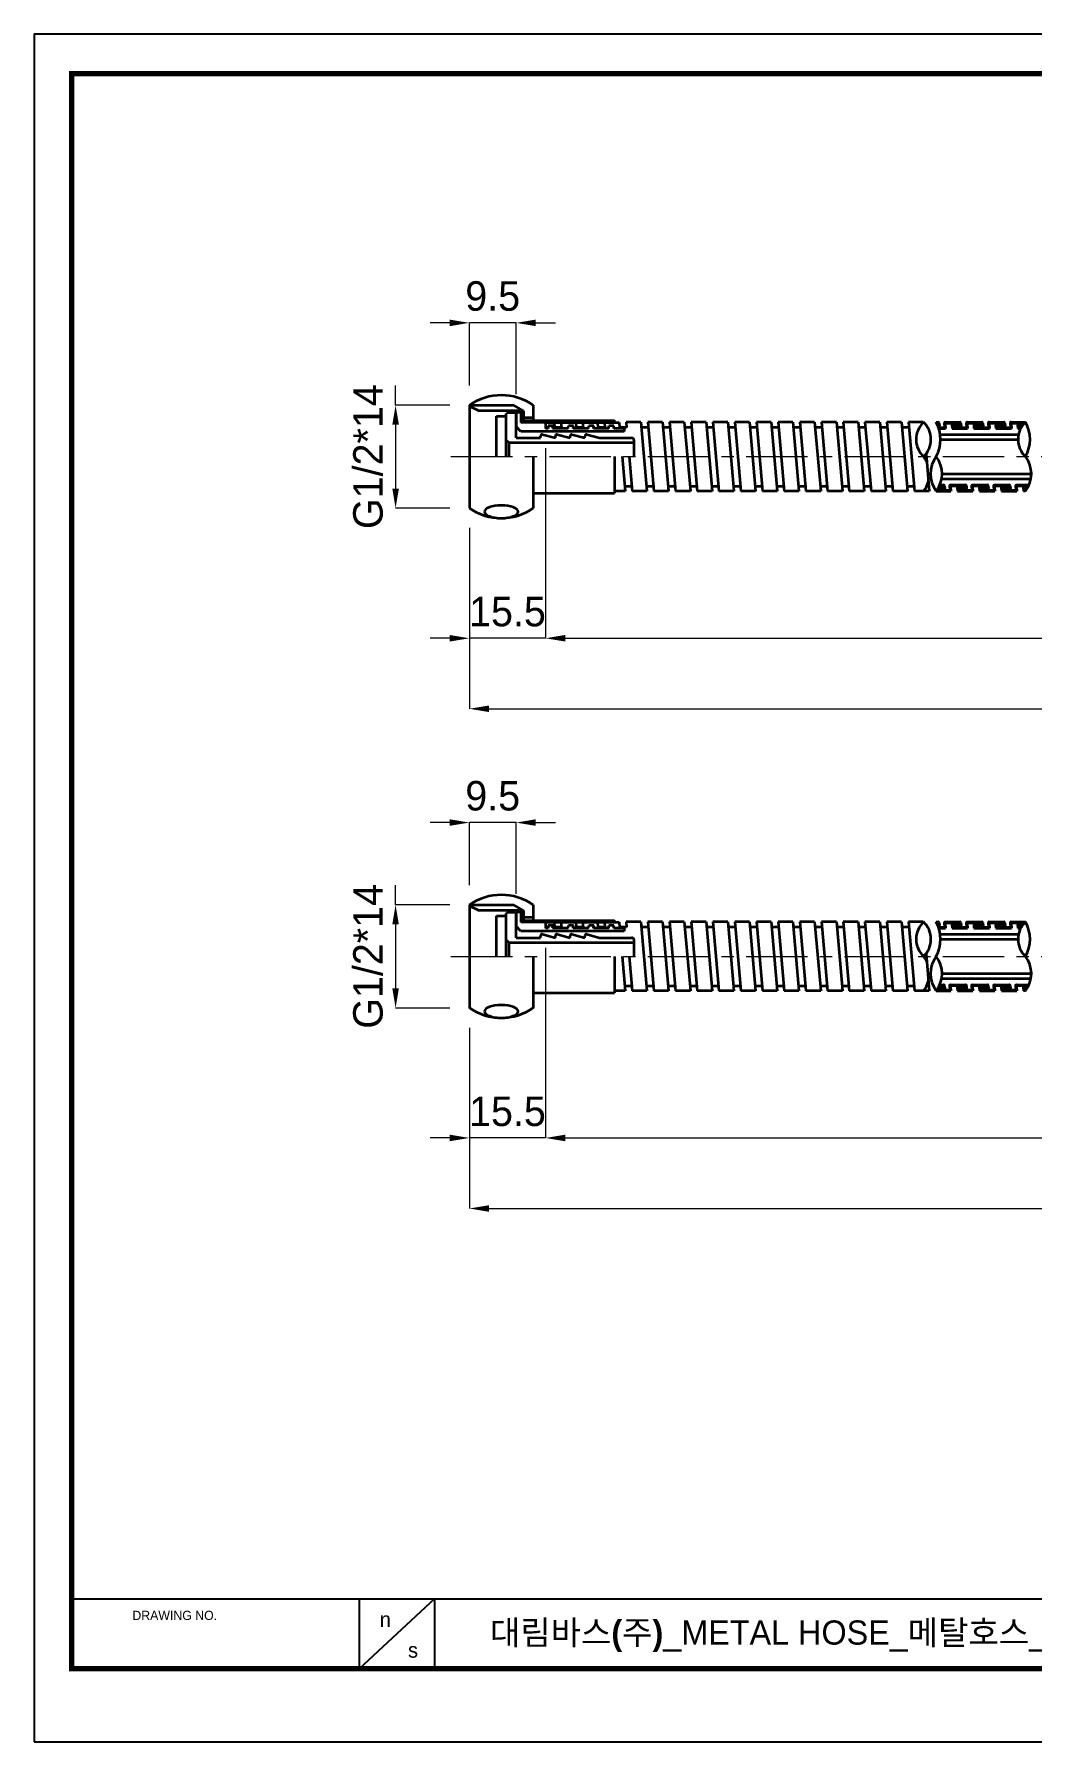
# Model space of a CAD drawing. Extents: x 0 to 474, y 0 to 347.
# Drawn here: x 0 to 202.9, y 0 to 347.3 of the extents above; entities that cross this region are included whole.
import ezdxf

# ---------------------------------------------------------------- set-up
doc = ezdxf.new("R2010")
doc.units = 0
doc.header["$LTSCALE"] = 10
doc.header["$MEASUREMENT"] = 0
doc.header["$PDMODE"] = 3
doc.header["$PDSIZE"] = -10
doc.linetypes.add('CENTER', pattern=[2, 1.25, -0.25, 0.25, -0.25])
doc.layers.get('0').update_dxf_attribs({"linetype": 'CONTINUOUS'})
doc.layers.get('DEFPOINTS').update_dxf_attribs({"linetype": 'CONTINUOUS'})
doc.layers.add('외형선', color=3, linetype='CONTINUOUS', lineweight=35)
doc.layers.add('치수선', color=7, linetype='CONTINUOUS', lineweight=20)
doc.styles.add('Daelim Dimension', font='')
doc.styles.get('Daelim Dimension').set_extended_font_data('나눔고딕')
doc.dimstyles.new('DEFAULT', dxfattribs={"dimscale": 2, "dimtxt": 2, "dimasz": 2, "dimexe": 0, "dimexo": 2, "dimgap": 1, "dimtad": 1, "dimdec": 0, "dimzin": 9, "dimdsep": 46, "dimtxsty": 'Daelim Dimension', "dimcen": 0.5, "dimclrd": 5, "dimclre": 5, "dimclrt": 256, "dimadec": 1, "dimazin": 0, "dimtfac": 1, "dimtdec": 0, "dimtix": 1, "dimtmove": 0, "dimatfit": 3, "dimfxl": 1, "dimtolj": 1, "dimtzin": 1, "dimlwd": 9, "dimlwe": 9, "dimarcsym": 0})

# ---------------------------------------------------------------- blocks, each defined once
blk = doc.blocks.new('*D8')
at = {"color": 5, "linetype": 'ByBlock', "lineweight": 9, "ltscale": 0.5, "transparency": 16777216}
for p, q in [((104, 263.09), (104, 224.41)), ((356.52, 263.09), (356.52, 224.41)), ((108, 224.41), (352.52, 224.41))]:
    blk.add_line(p, q, dxfattribs=at)
at = {"color": 5, "ltscale": 0.5, "transparency": 16777216}
for points in [[(108, 225.08), (108, 223.74), (104, 224.41)], [(352.52, 225.08), (352.52, 223.74), (356.52, 224.41)]]:
    blk.add_solid(points, dxfattribs=at)
at = {"layer": 'DEFPOINTS', "color": 0, "ltscale": 0.5, "transparency": 16777216}
for p in [(104, 267.09), (356.52, 267.09), (356.52, 224.41)]:
    blk.add_point(p, dxfattribs=at)
at = {"color": 7, "ltscale": 0.5, "transparency": 16777216, "insert": (230.26, 229.64), "char_height": 6, "attachment_point": 5, "style": 'Daelim Dimension'}
blk.add_mtext('\\A1;1155', dxfattribs=at)
blk = doc.blocks.new('*D9')
at = {"color": 5, "linetype": 'ByBlock', "lineweight": 9, "ltscale": 0.5, "transparency": 16777216}
for p, q in [((104, 262.89), (104, 224.41)), ((88.5, 246.84), (88.5, 224.41)), ((84.5, 224.41), (80.5, 224.41)), ((104, 224.41), (88.5, 224.41)), ((108, 224.41), (112, 224.41))]:
    blk.add_line(p, q, dxfattribs=at)
at = {"color": 5, "ltscale": 0.5, "transparency": 16777216}
for points in [[(84.5, 225.08), (84.5, 223.74), (88.5, 224.41)], [(108, 225.08), (108, 223.74), (104, 224.41)]]:
    blk.add_solid(points, dxfattribs=at)
at = {"layer": 'DEFPOINTS', "color": 0, "ltscale": 0.5, "transparency": 16777216}
for p in [(104, 266.89), (88.5, 250.84), (88.5, 224.41)]:
    blk.add_point(p, dxfattribs=at)
at = {"color": 7, "ltscale": 0.5, "transparency": 16777216, "insert": (96.25, 229.8), "char_height": 6, "attachment_point": 5, "style": 'Daelim Dimension'}
blk.add_mtext('\\A1;15.5', dxfattribs=at)
blk = doc.blocks.new('*D1')
at = {"color": 5, "linetype": 'ByBlock', "lineweight": 9, "ltscale": 0.5, "transparency": 16777216}
for p, q in [((88.5, 246.64), (88.5, 210.07)), ((386.42, 245.05), (386.42, 210.07)), ((92.5, 210.07), (382.42, 210.07))]:
    blk.add_line(p, q, dxfattribs=at)
at = {"color": 5, "ltscale": 0.5, "transparency": 16777216}
for points in [[(92.5, 210.74), (92.5, 209.4), (88.5, 210.07)], [(382.42, 210.74), (382.42, 209.4), (386.42, 210.07)]]:
    blk.add_solid(points, dxfattribs=at)
at = {"layer": 'DEFPOINTS', "color": 0, "ltscale": 0.5, "transparency": 16777216}
for p in [(88.5, 250.64), (386.42, 249.05), (386.42, 210.07)]:
    blk.add_point(p, dxfattribs=at)
at = {"color": 7, "ltscale": 0.5, "transparency": 16777216, "insert": (237.46, 217.55), "char_height": 6, "attachment_point": 5, "style": 'Daelim Dimension'}
blk.add_mtext('\\A1;1500{\\H0.7x;\\S+20^ -0;}', dxfattribs=at)
blk = doc.blocks.new('*D10')
at = {"color": 5, "linetype": 'ByBlock', "lineweight": 9, "ltscale": 0.5, "transparency": 16777216}
for p, q in [((84.5, 271.84), (73.5, 271.84)), ((73.5, 267.84), (73.5, 254.84)), ((84.5, 250.84), (73.5, 250.84))]:
    blk.add_line(p, q, dxfattribs=at)
at = {"color": 5, "ltscale": 0.5, "transparency": 16777216}
for points in [[(72.84, 267.84), (74.17, 267.84), (73.5, 271.84)], [(72.84, 254.84), (74.17, 254.84), (73.5, 250.84)]]:
    blk.add_solid(points, dxfattribs=at)
at = {"layer": 'DEFPOINTS', "color": 0, "ltscale": 0.5, "transparency": 16777216}
for p in [(88.5, 271.84), (73.5, 250.84), (88.5, 250.84)]:
    blk.add_point(p, dxfattribs=at)
at = {"color": 7, "ltscale": 0.5, "transparency": 16777216, "insert": (67.92, 261.34), "char_height": 6, "attachment_point": 5, "rotation": 90, "style": 'Daelim Dimension'}
blk.add_mtext('\\A1;G1/2*14', dxfattribs=at)
blk = doc.blocks.new('*D14')
at = {"color": 5, "linetype": 'ByBlock', "lineweight": 9, "ltscale": 0.5, "transparency": 16777216}
for p, q in [((84.5, 288.55), (80.5, 288.55)), ((88.5, 275.84), (88.5, 288.55)), ((98, 288.55), (88.5, 288.55)), ((98, 274.04), (98, 288.55)), ((102, 288.55), (106, 288.55))]:
    blk.add_line(p, q, dxfattribs=at)
at = {"color": 5, "ltscale": 0.5, "transparency": 16777216}
for points in [[(84.5, 289.21), (84.5, 287.88), (88.5, 288.55)], [(102, 289.21), (102, 287.88), (98, 288.55)]]:
    blk.add_solid(points, dxfattribs=at)
at = {"layer": 'DEFPOINTS', "color": 0, "ltscale": 0.5, "transparency": 16777216}
for p in [(88.5, 288.55), (88.5, 271.84), (98, 270.04)]:
    blk.add_point(p, dxfattribs=at)
at = {"color": 7, "ltscale": 0.5, "transparency": 16777216, "insert": (93.25, 293.97), "char_height": 6, "attachment_point": 5, "style": 'Daelim Dimension'}
blk.add_mtext('\\A1;9.5', dxfattribs=at)
blk = doc.blocks.new('*D11')
at = {"color": 5, "linetype": 'ByBlock', "lineweight": 9, "ltscale": 0.5, "transparency": 16777216}
for p, q in [((104, 161.47), (104, 122.8)), ((356.52, 161.47), (356.52, 122.8)), ((108, 122.8), (352.52, 122.8))]:
    blk.add_line(p, q, dxfattribs=at)
at = {"color": 5, "ltscale": 0.5, "transparency": 16777216}
for points in [[(108, 123.47), (108, 122.13), (104, 122.8)], [(352.52, 123.47), (352.52, 122.13), (356.52, 122.8)]]:
    blk.add_solid(points, dxfattribs=at)
at = {"layer": 'DEFPOINTS', "color": 0, "ltscale": 0.5, "transparency": 16777216}
for p in [(104, 165.47), (356.52, 165.47), (356.52, 122.8)]:
    blk.add_point(p, dxfattribs=at)
at = {"color": 7, "ltscale": 0.5, "transparency": 16777216, "insert": (230.26, 128.06), "char_height": 6, "attachment_point": 5, "style": 'Daelim Dimension'}
blk.add_mtext('\\A1;1955', dxfattribs=at)
blk = doc.blocks.new('*D12')
at = {"color": 5, "linetype": 'ByBlock', "lineweight": 9, "ltscale": 0.5, "transparency": 16777216}
for p, q in [((104, 161.27), (104, 122.8)), ((88.5, 145.22), (88.5, 122.8)), ((84.5, 122.8), (80.5, 122.8)), ((104, 122.8), (88.5, 122.8)), ((108, 122.8), (112, 122.8))]:
    blk.add_line(p, q, dxfattribs=at)
at = {"color": 5, "ltscale": 0.5, "transparency": 16777216}
for points in [[(84.5, 123.47), (84.5, 122.13), (88.5, 122.8)], [(108, 123.47), (108, 122.13), (104, 122.8)]]:
    blk.add_solid(points, dxfattribs=at)
at = {"layer": 'DEFPOINTS', "color": 0, "ltscale": 0.5, "transparency": 16777216}
for p in [(104, 165.27), (88.5, 149.22), (88.5, 122.8)]:
    blk.add_point(p, dxfattribs=at)
at = {"color": 7, "ltscale": 0.5, "transparency": 16777216, "insert": (96.25, 128.18), "char_height": 6, "attachment_point": 5, "style": 'Daelim Dimension'}
blk.add_mtext('\\A1;15.5', dxfattribs=at)
blk = doc.blocks.new('*D4')
at = {"color": 5, "linetype": 'ByBlock', "lineweight": 9, "ltscale": 0.5, "transparency": 16777216}
for p, q in [((88.5, 145.02), (88.5, 108.46)), ((386.42, 143.44), (386.42, 108.46)), ((92.5, 108.46), (382.42, 108.46))]:
    blk.add_line(p, q, dxfattribs=at)
at = {"color": 5, "ltscale": 0.5, "transparency": 16777216}
for points in [[(92.5, 109.12), (92.5, 107.79), (88.5, 108.46)], [(382.42, 109.12), (382.42, 107.79), (386.42, 108.46)]]:
    blk.add_solid(points, dxfattribs=at)
at = {"layer": 'DEFPOINTS', "color": 0, "ltscale": 0.5, "transparency": 16777216}
for p in [(88.5, 149.02), (386.42, 147.44), (386.42, 108.46)]:
    blk.add_point(p, dxfattribs=at)
at = {"color": 7, "ltscale": 0.5, "transparency": 16777216, "insert": (237.46, 115.92), "char_height": 6, "attachment_point": 5, "style": 'Daelim Dimension'}
blk.add_mtext('\\A1;2000{\\H0.7x;\\S+20^ -0;}', dxfattribs=at)
blk = doc.blocks.new('*D13')
at = {"color": 5, "linetype": 'ByBlock', "lineweight": 9, "ltscale": 0.5, "transparency": 16777216}
for p, q in [((84.5, 170.22), (73.5, 170.22)), ((73.5, 166.22), (73.5, 153.22)), ((84.5, 149.22), (73.5, 149.22))]:
    blk.add_line(p, q, dxfattribs=at)
at = {"color": 5, "ltscale": 0.5, "transparency": 16777216}
for points in [[(72.84, 166.22), (74.17, 166.22), (73.5, 170.22)], [(72.84, 153.22), (74.17, 153.22), (73.5, 149.22)]]:
    blk.add_solid(points, dxfattribs=at)
at = {"layer": 'DEFPOINTS', "color": 0, "ltscale": 0.5, "transparency": 16777216}
for p in [(88.5, 170.22), (73.5, 149.22), (88.5, 149.22)]:
    blk.add_point(p, dxfattribs=at)
at = {"color": 7, "ltscale": 0.5, "transparency": 16777216, "insert": (67.92, 159.72), "char_height": 6, "attachment_point": 5, "rotation": 90, "style": 'Daelim Dimension'}
blk.add_mtext('\\A1;G1/2*14', dxfattribs=at)
blk = doc.blocks.new('*D6')
at = {"color": 5, "linetype": 'ByBlock', "lineweight": 9, "ltscale": 0.5, "transparency": 16777216}
for p, q in [((84.5, 186.93), (80.5, 186.93)), ((88.5, 174.22), (88.5, 186.93)), ((98, 186.93), (88.5, 186.93)), ((98, 172.42), (98, 186.93)), ((102, 186.93), (106, 186.93))]:
    blk.add_line(p, q, dxfattribs=at)
at = {"color": 5, "ltscale": 0.5, "transparency": 16777216}
for points in [[(84.5, 187.6), (84.5, 186.27), (88.5, 186.93)], [(102, 187.6), (102, 186.27), (98, 186.93)]]:
    blk.add_solid(points, dxfattribs=at)
at = {"layer": 'DEFPOINTS', "color": 0, "ltscale": 0.5, "transparency": 16777216}
for p in [(88.5, 186.93), (88.5, 170.22), (98, 168.42)]:
    blk.add_point(p, dxfattribs=at)
at = {"color": 7, "ltscale": 0.5, "transparency": 16777216, "insert": (93.25, 192.35), "char_height": 6, "attachment_point": 5, "style": 'Daelim Dimension'}
blk.add_mtext('\\A1;9.5', dxfattribs=at)

msp = doc.modelspace()

# ---------------------------------------------------------------- linework, layer by layer
at = {"color": 4}
for p, q in [((99, 270.34), (99.5, 270.34)), ((103.5, 268.59), (99, 268.59)), ((99.5, 268.74), (118, 268.74)), ((103.5, 268.59), (103.5, 268.29)), ((118, 268.74), (118, 268.29)), ((99, 168.72), (99.5, 168.72)), ((103.5, 166.97), (99, 166.97)), ((99.5, 167.12), (118, 167.12)), ((103.5, 166.97), (103.5, 166.67)), ((118, 167.12), (118, 166.67))]:
    msp.add_line(p, q, dxfattribs=at)
at = {"color": 1, "linetype": 'CENTER', "lineweight": 15}
for p, q in [((84.77, 261.34), (391.12, 261.34)), ((84.77, 159.72), (391.12, 159.72))]:
    msp.add_line(p, q, dxfattribs=at)
at = {"color": 5}
msp.add_line((7.62, 29.1), (389.23, 29.1), dxfattribs=at)
at = {"color": 5, "ltscale": 40}
for p, q in [((66.12, 29.1), (66.12, 14.82)), ((66.12, 29.1), (66.12, 14.82)), ((81.4, 29.1), (66.12, 14.82)), ((81.4, 29.1), (66.12, 14.82)), ((81.4, 29.1), (81.4, 14.82)), ((81.4, 29.1), (81.4, 14.82))]:
    msp.add_line(p, q, dxfattribs=at)
at = {"ltscale": 0.5}
msp.add_lwpolyline([(0, 0), (473.93, 0), (473.93, 347.26), (0, 347.26)], close=True, dxfattribs=at)
at = {"color": 5, "linetype": 'ByBlock', "lineweight": 200, "const_width": 1.09}
msp.add_lwpolyline([(7.62, 14.87), (466.26, 14.87), (466.26, 339.19), (7.62, 339.19)], close=True, dxfattribs=at)
at = {"layer": '외형선', "ltscale": 0.5}
for p, q in [((88.5, 271.84), (97.51, 271.84)), ((88.5, 271.84), (88.5, 271.64)), ((88.5, 271.64), (88.5, 250.84)), ((88.5, 271.64), (90.5, 270.69)), ((99.5, 270.69), (97.51, 271.84)), ((101.5, 271.84), (101.5, 268.74)), ((99.5, 270.69), (90.5, 270.69)), ((94, 261.34), (94, 269.59)), ((94, 269.59), (96, 269.59)), ((96, 270.04), (96.3, 270.34)), ((96, 264.69), (96, 270.04)), ((96, 261.34), (96, 269.59)), ((96.3, 270.34), (97.7, 270.34)), ((97.7, 270.34), (98, 270.04)), ((98, 270.34), (98, 267.48)), ((99, 270.34), (98, 270.34)), ((98, 265.14), (98, 270.04)), ((99, 266.48), (98, 267.48)), ((99, 270.34), (99, 268.29)), ((99, 270.34), (99, 268.34)), ((104, 268.29), (99, 268.29)), ((99.5, 270.69), (99.5, 269.24)), ((99.5, 270.34), (99.5, 268.74)), ((101.5, 269.24), (99.5, 269.24)), ((104, 268.29), (118.98, 268.29)), ((104, 268.29), (104, 267.09)), ((104.55, 267.59), (104.51, 267.09)), ((105.56, 267.59), (104.55, 267.59)), ((105.43, 267.09), (105.56, 267.59)), ((105.73, 268.29), (105.81, 267.29)), ((107.13, 268.29), (107.22, 267.29)), ((108.62, 267.09), (108.67, 267.59)), ((109.67, 267.59), (108.67, 267.59)), ((109.63, 267.09), (109.67, 267.59)), ((110.14, 268.34), (110.23, 267.29)), ((111.54, 268.34), (111.64, 267.29)), ((112.74, 267.09), (112.78, 267.59)), ((113.79, 267.59), (112.78, 267.59)), ((113.74, 267.09), (113.79, 267.59)), ((114.56, 268.29), (114.65, 267.29)), ((115.97, 268.29), (116.05, 267.29)), ((116.85, 267.09), (116.9, 267.59)), ((117.9, 267.59), (116.9, 267.59)), ((117.86, 267.09), (117.9, 267.59)), ((118.98, 268.29), (119.06, 267.29)), ((123.39, 268.34), (120.38, 268.34)), ((120.38, 268.34), (120.47, 267.29)), ((123.39, 268.34), (124.61, 254.34)), ((127.81, 268.34), (124.79, 268.34)), ((124.79, 268.34), (126.02, 254.34)), ((127.81, 268.34), (129.03, 254.34)), ((132.22, 268.34), (129.21, 268.34)), ((129.21, 268.34), (130.44, 254.34)), ((132.22, 268.34), (133.45, 254.34)), ((136.64, 268.34), (133.63, 268.34)), ((133.63, 268.34), (134.85, 254.34)), ((136.64, 268.34), (137.86, 254.34)), ((141.06, 268.34), (138.05, 268.34)), ((138.05, 268.34), (139.27, 254.34)), ((141.06, 268.34), (142.28, 254.34)), ((145.47, 268.34), (142.46, 268.34)), ((142.46, 268.34), (143.69, 254.34)), ((145.47, 268.34), (146.7, 254.34)), ((149.89, 268.34), (146.88, 268.34)), ((146.88, 268.34), (148.1, 254.34)), ((149.89, 268.34), (151.12, 254.34)), ((154.31, 268.34), (151.3, 268.34)), ((151.3, 268.34), (152.52, 254.34)), ((154.31, 268.34), (155.53, 254.34)), ((158.72, 268.34), (155.71, 268.34)), ((155.71, 268.34), (156.94, 254.34)), ((158.72, 268.34), (159.95, 254.34)), ((163.14, 268.34), (160.13, 268.34)), ((160.13, 268.34), (161.35, 254.34)), ((163.14, 268.34), (164.37, 254.34)), ((167.56, 268.34), (164.55, 268.34)), ((164.55, 268.34), (165.77, 254.34)), ((167.56, 268.34), (168.78, 254.34)), ((171.97, 268.34), (168.96, 268.34)), ((168.96, 268.34), (170.19, 254.34)), ((171.97, 268.34), (173.2, 254.34)), ((176.39, 268.34), (173.38, 268.34)), ((173.38, 268.34), (174.6, 254.34)), ((176.39, 268.34), (177.62, 254.34)), ((180.81, 268.34), (177.8, 268.34)), ((177.8, 268.34), (179.02, 254.34)), ((183.45, 268.34), (183.84, 268.34)), ((183.55, 268.14), (183.75, 268.14)), ((183.84, 268.05), (183.87, 267.73)), ((183.85, 267.42), (183.88, 267.42)), ((184.04, 268.15), (184.08, 267.64)), ((185.06, 268.12), (185.14, 267.29)), ((185.26, 268.34), (188.27, 268.34)), ((185.27, 268.03), (185.36, 267.09)), ((185.37, 268.14), (188.18, 268.14)), ((186.6, 267.73), (186.66, 267.09)), ((186.8, 267.95), (187.9, 267.95)), ((186.8, 267.75), (187.9, 267.75)), ((186.8, 267.75), (186.84, 267.29)), ((186.81, 267.62), (188.21, 267.62)), ((186.83, 267.42), (188.32, 267.42)), ((187.9, 267.95), (187.9, 267.75)), ((188.28, 268.05), (188.31, 267.73)), ((188.47, 268.15), (188.52, 267.64)), ((189.53, 268.12), (189.6, 267.29)), ((189.73, 268.34), (192.74, 268.34)), ((189.74, 268.03), (189.82, 267.09)), ((189.84, 268.14), (192.65, 268.14)), ((191.07, 267.73), (191.12, 267.09)), ((191.27, 267.95), (192.37, 267.95)), ((191.27, 267.75), (191.31, 267.29)), ((191.27, 267.75), (192.37, 267.75)), ((191.28, 267.62), (192.67, 267.62)), ((191.3, 267.42), (192.78, 267.42)), ((192.37, 267.95), (192.37, 267.75)), ((192.75, 268.05), (192.77, 267.73)), ((192.94, 268.15), (192.98, 267.64)), ((193.99, 268.12), (194.07, 267.29)), ((194.19, 268.34), (197.21, 268.34)), ((194.2, 268.03), (194.29, 267.09)), ((194.3, 268.14), (197.11, 268.14)), ((195.53, 267.73), (195.59, 267.09)), ((195.73, 267.95), (196.84, 267.95)), ((195.73, 267.75), (195.77, 267.29)), ((195.73, 267.75), (196.84, 267.75)), ((195.74, 267.62), (197.14, 267.62)), ((195.76, 267.42), (197.25, 267.42)), ((196.84, 267.95), (196.84, 267.75)), ((197.21, 268.05), (197.24, 267.73)), ((197.4, 268.15), (197.45, 267.64)), ((198.46, 268.12), (198.53, 267.29)), ((198.66, 268.34), (201.6, 268.34)), ((198.67, 268.03), (198.75, 267.09)), ((198.77, 268.14), (201.4, 268.14)), ((200, 267.73), (200.06, 267.09)), ((200.2, 267.95), (201.23, 267.95)), ((200.2, 267.75), (201.07, 267.75)), ((200.2, 267.75), (200.24, 267.29)), ((200.21, 267.62), (200.97, 267.62)), ((200.23, 267.42), (200.84, 267.42)), ((96, 264.69), (96.5, 264.19)), ((96.5, 264.19), (122, 264.19)), ((96.5, 264.19), (96.5, 261.34)), ((98, 265.14), (103, 265.14)), ((120, 266.48), (99, 266.48)), ((103, 265.14), (103, 265.54)), ((103.37, 265.83), (106, 265.14)), ((104.51, 267.09), (104, 267.09)), ((108.62, 267.09), (105.43, 267.09)), ((107.22, 267.29), (105.81, 267.29)), ((106, 265.14), (106, 265.54)), ((106.37, 265.83), (109, 265.14)), ((109, 265.14), (109, 265.54)), ((109.37, 265.83), (112, 265.14)), ((112.74, 267.09), (109.63, 267.09)), ((111.64, 267.29), (110.23, 267.29)), ((112, 265.14), (112, 265.54)), ((112.37, 265.83), (115, 265.14)), ((116.85, 267.09), (113.74, 267.09)), ((116.05, 267.29), (114.65, 267.29)), ((115, 265.14), (121.5, 265.14)), ((120, 267.09), (117.86, 267.09)), ((120.47, 267.29), (119.06, 267.29)), ((120, 267.09), (120, 266.48)), ((122, 261.34), (122, 264.64)), ((124.89, 267.29), (123.48, 267.29)), ((124.89, 267.29), (123.48, 267.29)), ((129.3, 267.29), (127.9, 267.29)), ((133.72, 267.29), (132.31, 267.29)), ((138.14, 267.29), (136.73, 267.29)), ((142.55, 267.29), (141.15, 267.29)), ((146.97, 267.29), (145.57, 267.29)), ((151.39, 267.29), (149.98, 267.29)), ((155.8, 267.29), (154.4, 267.29)), ((160.22, 267.29), (158.82, 267.29)), ((160.22, 267.29), (158.82, 267.29)), ((164.64, 267.29), (163.23, 267.29)), ((169.05, 267.29), (167.65, 267.29)), ((173.47, 267.29), (172.07, 267.29)), ((177.89, 267.29), (176.48, 267.29)), ((183.9, 267.29), (185.14, 267.29)), ((183.97, 267.09), (185.36, 267.09)), ((184.24, 265.84), (200.19, 265.84)), ((184.31, 264.84), (200.08, 264.84)), ((186.66, 267.09), (189.82, 267.09)), ((186.84, 267.29), (189.6, 267.29)), ((191.12, 267.09), (194.29, 267.09)), ((191.31, 267.29), (194.07, 267.29)), ((195.59, 267.09), (198.75, 267.09)), ((195.77, 267.29), (198.53, 267.29)), ((200.06, 267.09), (200.64, 267.09)), ((200.24, 267.29), (200.75, 267.29)), ((101.5, 261.34), (101.5, 250.84)), ((118, 261.34), (118, 253.94)), ((119.59, 261.34), (120.2, 254.34)), ((120.99, 261.34), (121.6, 254.34)), ((181.37, 261.89), (182.03, 254.34)), ((184.64, 257.84), (202.79, 257.84)), ((101.5, 253.94), (118, 253.94)), ((120.2, 254.34), (118, 254.34)), ((121.52, 255.28), (120.12, 255.28)), ((124.61, 254.34), (121.6, 254.34)), ((125.94, 255.28), (124.53, 255.28)), ((125.94, 255.28), (124.53, 255.28)), ((129.03, 254.34), (126.02, 254.34)), ((130.35, 255.28), (128.95, 255.28)), ((133.45, 254.34), (130.44, 254.34)), ((134.77, 255.28), (133.37, 255.28)), ((137.86, 254.34), (134.85, 254.34)), ((139.19, 255.28), (137.78, 255.28)), ((142.28, 254.34), (139.27, 254.34)), ((143.6, 255.28), (142.2, 255.28)), ((146.7, 254.34), (143.69, 254.34)), ((148.02, 255.28), (146.62, 255.28)), ((151.12, 254.34), (148.1, 254.34)), ((152.44, 255.28), (151.03, 255.28)), ((155.53, 254.34), (152.52, 254.34)), ((156.85, 255.28), (155.45, 255.28)), ((159.95, 254.34), (156.94, 254.34)), ((161.27, 255.28), (159.87, 255.28)), ((161.27, 255.28), (159.87, 255.28)), ((164.37, 254.34), (161.35, 254.34)), ((165.69, 255.28), (164.28, 255.28)), ((168.78, 254.34), (165.77, 254.34)), ((170.11, 255.28), (168.7, 255.28)), ((173.2, 254.34), (170.19, 254.34)), ((174.52, 255.28), (173.12, 255.28)), ((177.62, 254.34), (174.6, 254.34)), ((178.94, 255.28), (177.53, 255.28)), ((182.03, 254.34), (179.02, 254.34)), ((183.45, 254.34), (186.45, 254.34)), ((183.6, 254.54), (186.23, 254.54)), ((183.69, 254.67), (185, 254.67)), ((183.81, 254.87), (184.89, 254.87)), ((183.89, 255), (184.59, 255)), ((184, 255.2), (184.59, 255.2)), ((184.09, 255.39), (184.86, 255.39)), ((184.18, 255.59), (184.95, 255.59)), ((184.55, 256.84), (202.7, 256.84)), ((184.59, 255.2), (184.59, 255)), ((184.96, 255.29), (184.99, 254.98)), ((185.15, 255.4), (185.2, 254.89)), ((186.16, 255.37), (186.23, 254.54)), ((186.36, 255.59), (189.37, 255.59)), ((186.37, 255.28), (186.45, 254.34)), ((186.47, 255.39), (189.28, 255.39)), ((187.7, 254.98), (187.75, 254.34)), ((187.75, 254.34), (190.92, 254.34)), ((187.9, 255.2), (189, 255.2)), ((187.9, 255), (187.94, 254.54)), ((187.9, 255), (189, 255)), ((187.91, 254.87), (189.31, 254.87)), ((187.93, 254.67), (189.41, 254.67)), ((187.94, 254.54), (190.7, 254.54)), ((189, 255.2), (189, 255)), ((189.38, 255.29), (189.4, 254.98)), ((189.57, 255.4), (189.61, 254.89)), ((190.63, 255.37), (190.7, 254.54)), ((190.82, 255.59), (193.84, 255.59)), ((190.83, 255.28), (190.92, 254.34)), ((190.93, 255.39), (193.74, 255.39)), ((192.16, 254.98), (192.22, 254.34)), ((192.22, 254.34), (195.38, 254.34)), ((192.36, 255.2), (193.47, 255.2)), ((192.36, 255), (193.47, 255)), ((192.36, 255), (192.4, 254.54)), ((192.38, 254.87), (193.77, 254.87)), ((192.39, 254.67), (193.88, 254.67)), ((192.4, 254.54), (195.17, 254.54)), ((193.47, 255.2), (193.47, 255)), ((193.84, 255.29), (193.87, 254.98)), ((194.04, 255.4), (194.08, 254.89)), ((195.09, 255.37), (195.17, 254.54)), ((195.29, 255.59), (198.3, 255.59)), ((195.3, 255.28), (195.38, 254.34)), ((195.4, 255.39), (198.21, 255.39)), ((196.63, 254.98), (196.69, 254.34)), ((196.69, 254.34), (199.85, 254.34)), ((196.83, 255.2), (197.94, 255.2)), ((196.83, 255), (197.94, 255)), ((196.83, 255), (196.87, 254.54)), ((196.84, 254.87), (198.24, 254.87)), ((196.86, 254.67), (198.35, 254.67)), ((196.87, 254.54), (199.63, 254.54)), ((197.94, 255.2), (197.94, 255)), ((198.31, 255.29), (198.34, 254.98)), ((198.5, 255.4), (198.55, 254.89)), ((199.56, 255.37), (199.63, 254.54)), ((199.76, 255.59), (202.33, 255.59)), ((199.77, 255.28), (199.85, 254.34)), ((199.87, 255.39), (202.24, 255.39)), ((201.1, 254.98), (201.16, 254.34)), ((201.6, 254.34), (201.16, 254.34)), ((201.3, 255.2), (202.15, 255.2)), ((201.3, 255), (202.04, 255)), ((201.3, 255), (201.34, 254.54)), ((201.31, 254.87), (201.96, 254.87)), ((201.33, 254.67), (201.84, 254.67)), ((201.34, 254.54), (201.75, 254.54)), ((88.5, 170.22), (97.51, 170.22)), ((88.5, 170.22), (88.5, 170.02)), ((99.5, 169.07), (97.51, 170.22)), ((101.5, 170.22), (101.5, 167.12)), ((88.5, 170.02), (88.5, 149.22)), ((88.5, 170.02), (90.5, 169.07)), ((99.5, 169.07), (90.5, 169.07)), ((94, 159.72), (94, 167.97)), ((94, 167.97), (96, 167.97)), ((96, 168.42), (96.3, 168.72)), ((96, 163.07), (96, 168.42)), ((96, 159.72), (96, 167.97)), ((96.3, 168.72), (97.7, 168.72)), ((97.7, 168.72), (98, 168.42)), ((98, 168.72), (98, 165.86)), ((99, 168.72), (98, 168.72)), ((98, 163.52), (98, 168.42)), ((99, 168.72), (99, 166.67)), ((99, 168.72), (99, 166.72)), ((99.5, 169.07), (99.5, 167.62)), ((99.5, 168.72), (99.5, 167.12)), ((101.5, 167.62), (99.5, 167.62)), ((110.14, 166.72), (110.23, 165.67)), ((111.54, 166.72), (111.64, 165.67)), ((123.39, 166.72), (120.38, 166.72)), ((120.38, 166.72), (120.47, 165.67)), ((123.39, 166.72), (124.61, 152.72)), ((127.81, 166.72), (124.79, 166.72)), ((124.79, 166.72), (126.02, 152.72)), ((127.81, 166.72), (129.03, 152.72)), ((132.22, 166.72), (129.21, 166.72)), ((129.21, 166.72), (130.44, 152.72)), ((132.22, 166.72), (133.45, 152.72)), ((136.64, 166.72), (133.63, 166.72)), ((133.63, 166.72), (134.85, 152.72)), ((136.64, 166.72), (137.86, 152.72)), ((141.06, 166.72), (138.05, 166.72)), ((138.05, 166.72), (139.27, 152.72)), ((141.06, 166.72), (142.28, 152.72)), ((145.47, 166.72), (142.46, 166.72)), ((142.46, 166.72), (143.69, 152.72)), ((145.47, 166.72), (146.7, 152.72)), ((149.89, 166.72), (146.88, 166.72)), ((146.88, 166.72), (148.1, 152.72)), ((149.89, 166.72), (151.12, 152.72)), ((154.31, 166.72), (151.3, 166.72)), ((151.3, 166.72), (152.52, 152.72)), ((154.31, 166.72), (155.53, 152.72)), ((158.72, 166.72), (155.71, 166.72)), ((155.71, 166.72), (156.94, 152.72)), ((158.72, 166.72), (159.95, 152.72)), ((163.14, 166.72), (160.13, 166.72)), ((160.13, 166.72), (161.35, 152.72)), ((163.14, 166.72), (164.37, 152.72)), ((167.56, 166.72), (164.55, 166.72)), ((164.55, 166.72), (165.77, 152.72)), ((167.56, 166.72), (168.78, 152.72)), ((171.97, 166.72), (168.96, 166.72)), ((168.96, 166.72), (170.19, 152.72)), ((171.97, 166.72), (173.2, 152.72)), ((176.39, 166.72), (173.38, 166.72)), ((173.38, 166.72), (174.6, 152.72)), ((176.39, 166.72), (177.62, 152.72)), ((180.81, 166.72), (177.8, 166.72)), ((177.8, 166.72), (179.02, 152.72)), ((183.45, 166.72), (183.84, 166.72)), ((185.26, 166.72), (188.27, 166.72)), ((189.73, 166.72), (192.74, 166.72)), ((194.19, 166.72), (197.21, 166.72)), ((198.66, 166.72), (201.6, 166.72)), ((99, 164.86), (98, 165.86)), ((98, 163.52), (103, 163.52)), ((104, 166.67), (99, 166.67)), ((120, 164.86), (99, 164.86)), ((103, 163.52), (103, 163.92)), ((103.37, 164.22), (106, 163.52)), ((104, 166.67), (118.98, 166.67)), ((104, 166.67), (104, 165.47)), ((104.51, 165.47), (104, 165.47)), ((104.55, 165.97), (104.51, 165.47)), ((105.56, 165.97), (104.55, 165.97)), ((105.43, 165.47), (105.56, 165.97)), ((108.62, 165.47), (105.43, 165.47)), ((105.73, 166.67), (105.81, 165.67)), ((107.22, 165.67), (105.81, 165.67)), ((106, 163.52), (106, 163.92)), ((106.37, 164.22), (109, 163.52)), ((107.13, 166.67), (107.22, 165.67)), ((108.62, 165.47), (108.67, 165.97)), ((109.67, 165.97), (108.67, 165.97)), ((109, 163.52), (109, 163.92)), ((109.37, 164.22), (112, 163.52)), ((109.63, 165.47), (109.67, 165.97)), ((112.74, 165.47), (109.63, 165.47)), ((111.64, 165.67), (110.23, 165.67)), ((112, 163.52), (112, 163.92)), ((112.37, 164.22), (115, 163.52)), ((112.74, 165.47), (112.78, 165.97)), ((113.79, 165.97), (112.78, 165.97)), ((113.74, 165.47), (113.79, 165.97)), ((116.85, 165.47), (113.74, 165.47)), ((114.56, 166.67), (114.65, 165.67)), ((116.05, 165.67), (114.65, 165.67)), ((115, 163.52), (121.5, 163.52)), ((115.97, 166.67), (116.05, 165.67)), ((116.85, 165.47), (116.9, 165.97)), ((117.9, 165.97), (116.9, 165.97)), ((117.86, 165.47), (117.9, 165.97)), ((120, 165.47), (117.86, 165.47)), ((118.98, 166.67), (119.06, 165.67)), ((120.47, 165.67), (119.06, 165.67)), ((120, 165.47), (120, 164.86)), ((124.89, 165.67), (123.48, 165.67)), ((124.89, 165.67), (123.48, 165.67)), ((129.3, 165.67), (127.9, 165.67)), ((133.72, 165.67), (132.31, 165.67)), ((138.14, 165.67), (136.73, 165.67)), ((142.55, 165.67), (141.15, 165.67)), ((146.97, 165.67), (145.57, 165.67)), ((151.39, 165.67), (149.98, 165.67)), ((155.8, 165.67), (154.4, 165.67)), ((160.22, 165.67), (158.82, 165.67)), ((160.22, 165.67), (158.82, 165.67)), ((164.64, 165.67), (163.23, 165.67)), ((169.05, 165.67), (167.65, 165.67)), ((173.47, 165.67), (172.07, 165.67)), ((177.89, 165.67), (176.48, 165.67)), ((183.55, 166.52), (183.75, 166.52)), ((183.84, 166.43), (183.87, 166.12)), ((183.85, 165.81), (183.88, 165.81)), ((183.9, 165.67), (185.14, 165.67)), ((183.97, 165.47), (185.36, 165.47)), ((184.04, 166.54), (184.08, 166.02)), ((184.24, 164.22), (200.19, 164.22)), ((184.31, 163.22), (200.08, 163.22)), ((185.06, 166.51), (185.14, 165.67)), ((185.27, 166.42), (185.36, 165.47)), ((185.37, 166.52), (188.18, 166.52)), ((186.6, 166.12), (186.66, 165.47)), ((186.66, 165.47), (189.82, 165.47)), ((186.8, 166.34), (187.9, 166.34)), ((186.8, 166.14), (187.9, 166.14)), ((186.8, 166.14), (186.84, 165.67)), ((186.81, 166.01), (188.21, 166.01)), ((186.83, 165.81), (188.32, 165.81)), ((186.84, 165.67), (189.6, 165.67)), ((187.9, 166.34), (187.9, 166.14)), ((188.28, 166.43), (188.31, 166.12)), ((188.47, 166.54), (188.52, 166.02)), ((189.53, 166.51), (189.6, 165.67)), ((189.74, 166.42), (189.82, 165.47)), ((189.84, 166.52), (192.65, 166.52)), ((191.07, 166.12), (191.12, 165.47)), ((191.12, 165.47), (194.29, 165.47)), ((191.27, 166.34), (192.37, 166.34)), ((191.27, 166.14), (191.31, 165.67)), ((191.27, 166.14), (192.37, 166.14)), ((191.28, 166.01), (192.67, 166.01)), ((191.3, 165.81), (192.78, 165.81)), ((191.31, 165.67), (194.07, 165.67)), ((192.37, 166.34), (192.37, 166.14)), ((192.75, 166.43), (192.77, 166.12)), ((192.94, 166.54), (192.98, 166.02)), ((193.99, 166.51), (194.07, 165.67)), ((194.2, 166.42), (194.29, 165.47)), ((194.3, 166.52), (197.11, 166.52)), ((195.53, 166.12), (195.59, 165.47)), ((195.59, 165.47), (198.75, 165.47)), ((195.73, 166.34), (196.84, 166.34)), ((195.73, 166.14), (195.77, 165.67)), ((195.73, 166.14), (196.84, 166.14)), ((195.74, 166.01), (197.14, 166.01)), ((195.76, 165.81), (197.25, 165.81)), ((195.77, 165.67), (198.53, 165.67)), ((196.84, 166.34), (196.84, 166.14)), ((197.21, 166.43), (197.24, 166.12)), ((197.4, 166.54), (197.45, 166.02)), ((198.46, 166.51), (198.53, 165.67)), ((198.67, 166.42), (198.75, 165.47)), ((198.77, 166.52), (201.4, 166.52)), ((200, 166.12), (200.06, 165.47)), ((200.06, 165.47), (200.64, 165.47)), ((200.2, 166.34), (201.23, 166.34)), ((200.2, 166.14), (201.07, 166.14)), ((200.2, 166.14), (200.24, 165.67)), ((200.21, 166.01), (200.97, 166.01)), ((200.23, 165.81), (200.84, 165.81)), ((200.24, 165.67), (200.75, 165.67)), ((96, 163.07), (96.5, 162.57)), ((96.5, 162.57), (122, 162.57)), ((96.5, 162.57), (96.5, 159.72)), ((122, 159.72), (122, 163.02)), ((181.37, 160.28), (182.03, 152.72)), ((101.5, 159.72), (101.5, 149.22)), ((118, 159.72), (118, 152.32)), ((119.59, 159.72), (120.2, 152.72)), ((120.99, 159.72), (121.6, 152.72)), ((121.52, 153.66), (120.12, 153.66)), ((125.94, 153.66), (124.53, 153.66)), ((125.94, 153.66), (124.53, 153.66)), ((130.35, 153.66), (128.95, 153.66)), ((134.77, 153.66), (133.37, 153.66)), ((139.19, 153.66), (137.78, 153.66)), ((143.6, 153.66), (142.2, 153.66)), ((148.02, 153.66), (146.62, 153.66)), ((152.44, 153.66), (151.03, 153.66)), ((156.85, 153.66), (155.45, 153.66)), ((161.27, 153.66), (159.87, 153.66)), ((161.27, 153.66), (159.87, 153.66)), ((165.69, 153.66), (164.28, 153.66)), ((170.11, 153.66), (168.7, 153.66)), ((174.52, 153.66), (173.12, 153.66)), ((178.94, 153.66), (177.53, 153.66)), ((183.6, 152.92), (186.23, 152.92)), ((183.69, 153.06), (185, 153.06)), ((183.81, 153.26), (184.89, 153.26)), ((183.89, 153.39), (184.59, 153.39)), ((184, 153.59), (184.59, 153.59)), ((184.09, 153.77), (184.86, 153.77)), ((184.18, 153.97), (184.95, 153.97)), ((184.55, 155.22), (202.7, 155.22)), ((184.59, 153.59), (184.59, 153.39)), ((184.64, 156.22), (202.79, 156.22)), ((184.96, 153.68), (184.99, 153.37)), ((185.15, 153.79), (185.2, 153.27)), ((186.16, 153.76), (186.23, 152.92)), ((186.36, 153.97), (189.37, 153.97)), ((186.37, 153.66), (186.45, 152.72)), ((186.47, 153.77), (189.28, 153.77)), ((187.7, 153.37), (187.75, 152.72)), ((187.9, 153.59), (189, 153.59)), ((187.9, 153.39), (187.94, 152.92)), ((187.9, 153.39), (189, 153.39)), ((187.91, 153.26), (189.31, 153.26)), ((187.93, 153.06), (189.41, 153.06)), ((187.94, 152.92), (190.7, 152.92)), ((189, 153.59), (189, 153.39)), ((189.38, 153.68), (189.4, 153.37)), ((189.57, 153.79), (189.61, 153.27)), ((190.63, 153.76), (190.7, 152.92)), ((190.82, 153.97), (193.84, 153.97)), ((190.83, 153.66), (190.92, 152.72)), ((190.93, 153.77), (193.74, 153.77)), ((192.16, 153.37), (192.22, 152.72)), ((192.36, 153.59), (193.47, 153.59)), ((192.36, 153.39), (193.47, 153.39)), ((192.36, 153.39), (192.4, 152.92)), ((192.38, 153.26), (193.77, 153.26)), ((192.39, 153.06), (193.88, 153.06)), ((192.4, 152.92), (195.17, 152.92)), ((193.47, 153.59), (193.47, 153.39)), ((193.84, 153.68), (193.87, 153.37)), ((194.04, 153.79), (194.08, 153.27)), ((195.09, 153.76), (195.17, 152.92)), ((195.29, 153.97), (198.3, 153.97)), ((195.3, 153.66), (195.38, 152.72)), ((195.4, 153.77), (198.21, 153.77)), ((196.63, 153.37), (196.69, 152.72)), ((196.83, 153.59), (197.94, 153.59)), ((196.83, 153.39), (197.94, 153.39)), ((196.83, 153.39), (196.87, 152.92)), ((196.84, 153.26), (198.24, 153.26)), ((196.86, 153.06), (198.35, 153.06)), ((196.87, 152.92), (199.63, 152.92)), ((197.94, 153.59), (197.94, 153.39)), ((198.31, 153.68), (198.34, 153.37)), ((198.5, 153.79), (198.55, 153.27)), ((199.56, 153.76), (199.63, 152.92)), ((199.76, 153.97), (202.33, 153.97)), ((199.77, 153.66), (199.85, 152.72)), ((199.87, 153.77), (202.24, 153.77)), ((201.1, 153.37), (201.16, 152.72)), ((201.3, 153.59), (202.15, 153.59)), ((201.3, 153.39), (202.04, 153.39)), ((201.3, 153.39), (201.34, 152.92)), ((201.31, 153.26), (201.96, 153.26)), ((201.33, 153.06), (201.84, 153.06)), ((201.34, 152.92), (201.75, 152.92)), ((101.5, 152.32), (118, 152.32)), ((120.2, 152.72), (118, 152.72)), ((124.61, 152.72), (121.6, 152.72)), ((129.03, 152.72), (126.02, 152.72)), ((133.45, 152.72), (130.44, 152.72)), ((137.86, 152.72), (134.85, 152.72)), ((142.28, 152.72), (139.27, 152.72)), ((146.7, 152.72), (143.69, 152.72)), ((151.12, 152.72), (148.1, 152.72)), ((155.53, 152.72), (152.52, 152.72)), ((159.95, 152.72), (156.94, 152.72)), ((164.37, 152.72), (161.35, 152.72)), ((168.78, 152.72), (165.77, 152.72)), ((173.2, 152.72), (170.19, 152.72)), ((177.62, 152.72), (174.6, 152.72)), ((182.03, 152.72), (179.02, 152.72)), ((183.45, 152.72), (186.45, 152.72)), ((187.75, 152.72), (190.92, 152.72)), ((192.22, 152.72), (195.38, 152.72)), ((196.69, 152.72), (199.85, 152.72)), ((201.6, 152.72), (201.16, 152.72))]:
    msp.add_line(p, q, dxfattribs=at)
for centre, radius, start, end in [((95, 262.27), 11.56, 55.7945, 124.2055), ((184.14, 264.84), 4.79, 133.0704, 226.9296), ((177.59, 264.84), 4.79, 313.0704, 46.9296), ((176.73, 264.84), 7.58, 332.4986, 27.5014), ((183.75, 268.04), 0.1, 5.0001, 90), ((183.77, 267.72), 0.1, 270, 5.0001), ((183.84, 268.14), 0.2, 5.0001, 90), ((183.88, 267.62), 0.2, 270, 5.0001), ((185.26, 268.14), 0.2, 90, 185.0001), ((185.37, 268.04), 0.1, 90, 185.0001), ((186.8, 267.75), 0.2, 90, 185.0001), ((188.18, 268.04), 0.1, 5.0001, 90), ((188.21, 267.72), 0.1, 270, 5.0001), ((188.27, 268.14), 0.2, 5.0001, 90), ((188.32, 267.62), 0.2, 270, 5.0001), ((189.73, 268.14), 0.2, 90, 185.0001), ((189.84, 268.04), 0.1, 90, 185.0001), ((191.27, 267.75), 0.2, 90, 185.0001), ((192.65, 268.04), 0.1, 5.0001, 90), ((192.67, 267.72), 0.1, 270, 5.0001), ((192.74, 268.14), 0.2, 5.0001, 90), ((192.78, 267.62), 0.2, 270, 5.0001), ((194.19, 268.14), 0.2, 90, 185.0001), ((194.3, 268.04), 0.1, 90, 185.0001), ((195.73, 267.75), 0.2, 90, 185.0001), ((197.11, 268.04), 0.1, 5.0001, 90), ((197.14, 267.72), 0.1, 270, 5.0001), ((197.21, 268.14), 0.2, 5.0001, 90), ((197.25, 267.62), 0.2, 270, 5.0001), ((198.66, 268.14), 0.2, 90, 185.0001), ((198.77, 268.04), 0.1, 90, 185.0001), ((200.2, 267.75), 0.2, 90, 185.0001), ((204.87, 264.84), 4.79, 133.0704, 226.9296), ((195.59, 264.84), 6.95, 329.7635, 30.2365), ((103.3, 265.54), 0.3, 76.8659, 180), ((106.3, 265.54), 0.3, 76.8659, 180), ((109.3, 265.54), 0.3, 76.8659, 180), ((112.3, 265.54), 0.3, 76.8659, 180), ((121.5, 264.64), 0.5, 0, 90), ((176.31, 257.84), 5.75, 25.0698, 37.5074), ((188.01, 257.84), 5.75, 142.4926, 217.5074), ((178.89, 257.84), 5.75, 322.4926, 37.5074), ((197.04, 257.84), 5.75, 322.4926, 37.5074), ((176.31, 257.84), 5.75, 322.4926, 344.9303), ((184.86, 255.29), 0.1, 5.0001, 90), ((184.89, 254.97), 0.1, 270, 5.0001), ((184.95, 255.39), 0.2, 5.0001, 90), ((185, 254.87), 0.2, 270, 5.0001), ((186.36, 255.39), 0.2, 90, 185.0001), ((186.47, 255.29), 0.1, 90, 185.0001), ((187.9, 255), 0.2, 90, 185.0001), ((189.28, 255.29), 0.1, 5.0001, 90), ((189.31, 254.97), 0.1, 270, 5.0001), ((189.37, 255.39), 0.2, 5.0001, 90), ((189.41, 254.87), 0.2, 270, 5.0001), ((190.82, 255.39), 0.2, 90, 185.0001), ((190.93, 255.29), 0.1, 90, 185.0001), ((192.36, 255), 0.2, 90, 185.0001), ((193.74, 255.29), 0.1, 5.0001, 90), ((193.77, 254.97), 0.1, 270, 5.0001), ((193.84, 255.39), 0.2, 5.0001, 90), ((193.88, 254.87), 0.2, 270, 5.0001), ((195.29, 255.39), 0.2, 90, 185.0001), ((195.4, 255.29), 0.1, 90, 185.0001), ((196.83, 255), 0.2, 90, 185.0001), ((198.21, 255.29), 0.1, 5.0001, 90), ((198.24, 254.97), 0.1, 270, 5.0001), ((198.3, 255.39), 0.2, 5.0001, 90), ((198.35, 254.87), 0.2, 270, 5.0001), ((199.76, 255.39), 0.2, 90, 185.0001), ((199.87, 255.29), 0.1, 90, 185.0001), ((201.3, 255), 0.2, 90, 185.0001), ((95, 260.4), 11.56, 235.7945, 304.2055), ((95, 160.66), 11.56, 55.7945, 124.2055), ((184.14, 163.22), 4.79, 133.0704, 226.9296), ((177.59, 163.22), 4.79, 313.0704, 46.9296), ((176.73, 163.22), 7.58, 332.4986, 27.5014), ((183.84, 166.52), 0.2, 5.0001, 90), ((185.26, 166.52), 0.2, 90, 185.0001), ((188.27, 166.52), 0.2, 5.0001, 90), ((189.73, 166.52), 0.2, 90, 185.0001), ((192.74, 166.52), 0.2, 5.0001, 90), ((194.19, 166.52), 0.2, 90, 185.0001), ((197.21, 166.52), 0.2, 5.0001, 90), ((198.66, 166.52), 0.2, 90, 185.0001), ((204.87, 163.22), 4.79, 133.0704, 226.9296), ((195.59, 163.22), 6.95, 329.7635, 30.2365), ((103.3, 163.92), 0.3, 76.8659, 180), ((106.3, 163.92), 0.3, 76.8659, 180), ((109.3, 163.92), 0.3, 76.8659, 180), ((112.3, 163.92), 0.3, 76.8659, 180), ((121.5, 163.02), 0.5, 0, 90), ((183.75, 166.42), 0.1, 5.0001, 90), ((183.77, 166.11), 0.1, 270, 5.0001), ((183.88, 166.01), 0.2, 270, 5.0001), ((185.37, 166.42), 0.1, 90, 185.0001), ((186.8, 166.14), 0.2, 90, 185.0001), ((188.18, 166.42), 0.1, 5.0001, 90), ((188.21, 166.11), 0.1, 270, 5.0001), ((188.32, 166.01), 0.2, 270, 5.0001), ((189.84, 166.42), 0.1, 90, 185.0001), ((191.27, 166.14), 0.2, 90, 185.0001), ((192.65, 166.42), 0.1, 5.0001, 90), ((192.67, 166.11), 0.1, 270, 5.0001), ((192.78, 166.01), 0.2, 270, 5.0001), ((194.3, 166.42), 0.1, 90, 185.0001), ((195.73, 166.14), 0.2, 90, 185.0001), ((197.11, 166.42), 0.1, 5.0001, 90), ((197.14, 166.11), 0.1, 270, 5.0001), ((197.25, 166.01), 0.2, 270, 5.0001), ((198.77, 166.42), 0.1, 90, 185.0001), ((200.2, 166.14), 0.2, 90, 185.0001), ((176.31, 156.22), 5.75, 25.0698, 37.5074), ((188.01, 156.22), 5.75, 142.4926, 217.5074), ((178.89, 156.22), 5.75, 322.4926, 37.5074), ((197.04, 156.22), 5.75, 322.4926, 37.5074), ((176.31, 156.22), 5.75, 322.4926, 344.9303), ((184.86, 153.67), 0.1, 5.0001, 90), ((184.89, 153.36), 0.1, 270, 5.0001), ((184.95, 153.77), 0.2, 5.0001, 90), ((185, 153.26), 0.2, 270, 5.0001), ((186.36, 153.77), 0.2, 90, 185.0001), ((186.47, 153.67), 0.1, 90, 185.0001), ((187.9, 153.39), 0.2, 90, 185.0001), ((189.28, 153.67), 0.1, 5.0001, 90), ((189.31, 153.36), 0.1, 270, 5.0001), ((189.37, 153.77), 0.2, 5.0001, 90), ((189.41, 153.26), 0.2, 270, 5.0001), ((190.82, 153.77), 0.2, 90, 185.0001), ((190.93, 153.67), 0.1, 90, 185.0001), ((192.36, 153.39), 0.2, 90, 185.0001), ((193.74, 153.67), 0.1, 5.0001, 90), ((193.77, 153.36), 0.1, 270, 5.0001), ((193.84, 153.77), 0.2, 5.0001, 90), ((193.88, 153.26), 0.2, 270, 5.0001), ((195.29, 153.77), 0.2, 90, 185.0001), ((195.4, 153.67), 0.1, 90, 185.0001), ((196.83, 153.39), 0.2, 90, 185.0001), ((198.21, 153.67), 0.1, 5.0001, 90), ((198.24, 153.36), 0.1, 270, 5.0001), ((198.3, 153.77), 0.2, 5.0001, 90), ((198.35, 153.26), 0.2, 270, 5.0001), ((199.76, 153.77), 0.2, 90, 185.0001), ((199.87, 153.67), 0.1, 90, 185.0001), ((201.3, 153.39), 0.2, 90, 185.0001), ((95, 158.79), 11.56, 235.7945, 304.2055)]:
    msp.add_arc(centre, radius, start, end, dxfattribs=at)
at = {"layer": '외형선', "ltscale": 0.5, "extrusion": (0, 0, -1)}
for centre in [(95, 250.13), (95, 148.52)]:
    msp.add_ellipse(centre, major_axis=(-3.43, 0), ratio=0.37749, dxfattribs=at)
at = {"layer": '치수선', "ltscale": 0.5}
for p, q in [((73.5, 271.84), (73.5, 275.83)), ((73.5, 170.22), (73.5, 174.22))]:
    msp.add_line(p, q, dxfattribs=at)

# ---------------------------------------------------------------- texts
at = {"color": 5, "ltscale": 40, "style": 'Daelim Dimension'}
msp.add_text('DRAWING NO.', height=1.8702, dxfattribs=at).set_placement((19.98, 24.78))
at = {"char_height": 3.06, "width": 4.2714, "attachment_point": 1, "style": 'Daelim Dimension'}
for s, insert in [('n', (70.27, 26.42)), ('s', (76.02, 20.18))]:
    msp.add_mtext(s, dxfattribs=dict(at, insert=insert))
at = {"color": 2, "insert": (92.7, 24.69), "char_height": 4.9188, "width": 217.7355, "attachment_point": 1, "style": 'Daelim Dimension'}
msp.add_mtext('{\\fPretendard Variable SemiBold|b0|i0|c129|p2;대림바스(주)}_METAL HOSE_메탈호스_P4202', dxfattribs=at)

# ---------------------------------------------------------------- dimensions: what is measured, and where the dimension line sits
at = {"ltscale": 0.5}
for base, p1, p2, picture, middle in [((88.5, 288.55), (98, 270.04), (88.5, 271.84), '*D14', (93.25, 288.55)), ((88.5, 186.93), (98, 168.42), (88.5, 170.22), '*D6', (93.25, 186.93))]:
    dim = msp.add_linear_dim(base=base, p1=p1, p2=p2, text='9.5', dimstyle='DEFAULT', override={"dimtxt": 3, "dimdec": 0, "dimclrd": 5, "dimclre": 5, "dimclrt": 7, "dimfxl": 1.25, "dimarcsym": 1}, dxfattribs=at)
    dim.commit()
    dim.dimension.update_dxf_attribs({"geometry": picture, "text_midpoint": middle, "dimtype": 128})
for base, p1, p2, picture, middle in [((73.5, 250.84), (88.5, 271.84), (88.5, 250.84), '*D10', (73.5, 261.34)), ((73.5, 149.22), (88.5, 170.22), (88.5, 149.22), '*D13', (73.5, 159.72))]:
    dim = msp.add_linear_dim(base=base, p1=p1, p2=p2, angle=90, text='G1/2*14', dimstyle='DEFAULT', override={"dimtxt": 3, "dimdec": 0, "dimclrd": 5, "dimclre": 5, "dimclrt": 7, "dimfxl": 1.25, "dimarcsym": 1}, dxfattribs=at)
    dim.commit()
    dim.dimension.update_dxf_attribs({"geometry": picture, "text_midpoint": middle, "dimtype": 128})
for base, p1, p2, text, picture, middle in [((88.5, 224.41), (104, 266.89), (88.5, 250.84), '15.5', '*D9', (96.25, 229.8)), ((356.52, 224.41), (104, 267.09), (356.52, 267.09), '1155', '*D8', (230.26, 229.64)), ((386.42, 210.07), (88.5, 250.64), (386.42, 249.05), '1500{\\H0.7x;\\S+20^ -0;}', '*D1', (237.46, 217.55)), ((88.5, 122.8), (104, 165.27), (88.5, 149.22), '15.5', '*D12', (96.25, 128.18)), ((356.52, 122.8), (104, 165.47), (356.52, 165.47), '1955', '*D11', (230.26, 128.06)), ((386.42, 108.46), (88.5, 149.02), (386.42, 147.44), '2000{\\H0.7x;\\S+20^ -0;}', '*D4', (237.46, 115.92))]:
    dim = msp.add_linear_dim(base=base, p1=p1, p2=p2, text=text, dimstyle='DEFAULT', override={"dimtxt": 3, "dimdec": 0, "dimclrd": 5, "dimclre": 5, "dimclrt": 7, "dimfxl": 1.25, "dimarcsym": 1}, dxfattribs=at)
    dim.commit()
    dim.dimension.update_dxf_attribs({"geometry": picture, "text_midpoint": middle})

doc.saveas('drawing.dxf')
